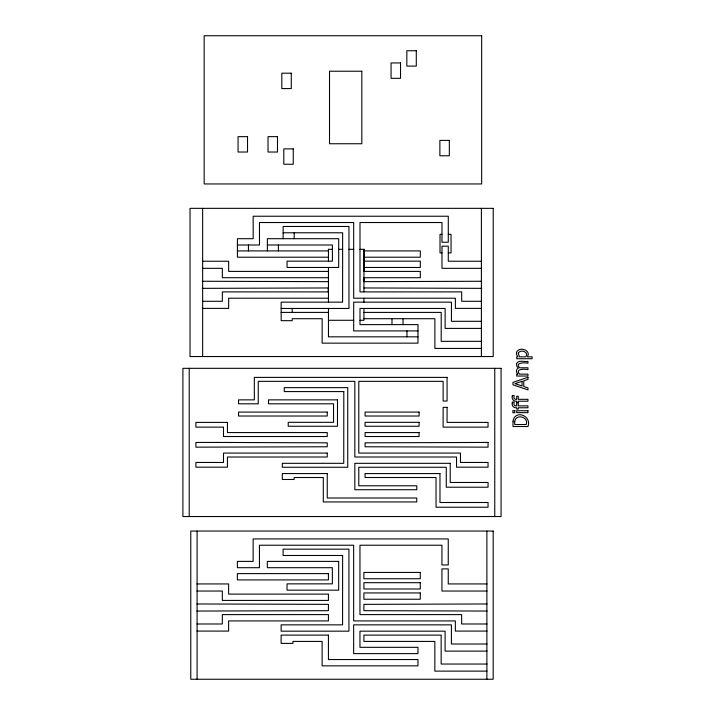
<?xml version="1.0" encoding="UTF-8"?>
<svg xmlns="http://www.w3.org/2000/svg" width="715" height="715" viewBox="0 0 715 715"><rect width="100%" height="100%" fill="white"/><g stroke="black" fill="none" stroke-linecap="round" stroke-linejoin="round"><path stroke-width="1.07" d="M332.404 249.329L328.462 249.329L328.462 250.911L237.407 250.911M481.749 281.263L363.935 281.656L363.944 277.715L420.313 277.715L420.313 271.405L363.935 271.405L363.971 249.329L359.994 249.329M283.131 232.777L342.646 232.777L342.61 302.15L281.156 302.15L281.156 320.678L292.194 320.678L292.194 318.702L322.152 318.702L322.152 343.146L417.989 343.146L417.989 324.619L359.994 324.619L359.994 308.46L445.132 308.46L445.132 328.399L481.553 328.399M441.977 234.35L440.011 234.35L440.011 252.878L441.977 252.878M448.287 234.35L451.04 234.35L451.04 252.878L448.287 252.878M237.407 244.995L259.482 244.995L259.482 222.526L353.684 222.526L353.684 298.209L455.384 298.209L455.384 308.38L481.624 308.38M267.365 244.995L332.404 244.995L332.404 261.154L287.072 261.154L287.072 267.464L338.704 267.464L338.704 238.694L267.365 238.694L267.365 250.911M338.704 249.329L342.637 249.329M348.956 249.329L353.684 249.329M363.944 250.911L420.313 250.911L420.313 257.212L363.935 257.212M328.462 257.212L237.407 257.212L237.407 238.694L253.173 238.694L253.173 216.225L448.287 216.225L448.287 242.233L441.977 242.233L441.977 222.526L359.994 222.526L359.994 291.899L461.684 291.899L461.684 301.283L481.553 301.283M363.935 261.154L420.313 261.154L420.313 267.464L363.935 267.464M202.417 261.234L228.657 261.234L228.657 271.405L328.462 271.405M481.526 261.234L448.287 261.234L448.287 246.175L441.977 246.175L441.977 268.331L481.579 268.331M202.488 268.331L222.347 268.331L222.347 277.715L328.462 277.715M202.282 281.263L328.462 281.656M328.462 287.957L202.282 288.351M363.935 287.957L481.749 288.351M328.462 291.899L222.347 291.899L222.347 301.283L202.488 301.283M328.462 298.209L228.657 298.209L228.657 308.38L202.417 308.38M281.156 308.46L348.956 308.46L348.956 226.467L283.131 226.467L283.131 238.694M281.156 312.401L328.462 312.401M363.935 312.401L441.191 312.401L441.191 341.332L481.624 341.332M363.935 318.702L434.881 318.702L434.881 348.428L481.508 348.428M328.462 320.284L353.684 320.284M359.994 320.284L363.935 320.284L363.935 308.46M481.49 321.303L451.442 321.303L451.442 302.15L353.684 302.15L353.684 330.92L417.989 330.92M417.989 336.837L328.462 336.837L328.462 308.46M196.911 583.941L228.621 583.941L228.621 594.111L328.426 594.111L328.426 600.421L222.32 600.421L222.32 591.037L196.929 591.037M487.031 583.941L448.251 583.941L448.251 568.881L441.942 568.881L441.942 591.037L487.04 591.037M196.875 603.969L328.426 604.363L328.426 610.664L196.875 611.057M487.094 603.969L363.899 604.363L363.899 610.664L487.094 611.057M196.929 623.989L222.32 623.989L222.32 614.605L328.426 614.605L328.426 620.915L228.621 620.915L228.621 631.086L196.911 631.086M487.04 623.989L461.649 623.989L461.649 614.605L359.958 614.605L359.958 545.232L441.942 545.232L441.942 564.939L448.251 564.939L448.251 538.931L253.137 538.931L253.137 561.391L237.371 561.391L237.371 567.701L259.447 567.701L259.447 545.232L353.648 545.232L353.648 620.915L455.348 620.915L455.348 631.086L487.058 631.086M487.013 644.009L451.406 644.009L451.406 624.856L353.648 624.856L353.648 653.626L417.962 653.626L417.962 647.325L359.958 647.325L359.958 631.166L445.096 631.166L445.096 651.106L487.04 651.106M487.058 664.038L441.155 664.038L441.155 635.108L363.899 635.108L363.899 641.409L434.845 641.409L434.845 671.126L487.022 671.126M494.762 368.323L494.762 516.534M486.879 531.048L486.879 679.25M481.392 208.342L481.392 356.544M406.96 330.92L406.96 336.837M403.019 318.702L403.019 324.619M391.981 318.702L391.981 324.619M363.971 249.329L363.935 291.899M363.935 298.209L363.935 302.15M328.462 249.329L328.462 261.154M328.462 267.464L328.462 302.15M328.292 287.957L328.292 291.899M294.169 232.777L294.169 238.694M292.194 308.46L292.194 312.401M278.403 244.995L278.403 250.911M248.445 244.995L248.445 250.911M202.64 208.342L202.64 356.544M197.09 531.048L197.09 679.25M189.207 368.323L189.207 516.534M342.619 555.484L342.574 624.856L281.129 624.856L281.129 631.166L348.92 631.166L348.92 549.174L283.095 549.174L283.095 555.484L342.619 555.484M343.799 391.579L343.754 463.32L282.309 463.32L282.309 467.261L347.74 467.261L347.74 387.637L284.275 387.637L284.275 391.579L343.799 391.579M513.039 421.224L512.959 426.524L527.956 426.524C532.076 415.674 514.845 409.168 513.039 421.224M514.728 421.77L514.675 424.531L526.24 424.531C528.957 416.532 515.327 413.493 514.728 421.77M512.244 396.405C511.502 399.167 513.924 401.696 516.704 401.213L516.704 402.491L518.277 402.491L518.277 401.213L527.956 401.213L527.956 399.319L518.277 399.319L518.277 396.244L516.704 396.244L516.704 399.381L515.131 399.247L513.969 398.183L514.103 395.493L512.369 395.493L512.244 396.405M512.244 402.974C511.502 405.727 513.924 408.265 516.704 407.773L516.704 409.052L518.277 409.052L518.277 407.773L527.956 407.773L527.956 405.879L518.277 405.879L518.277 402.813L516.704 402.813L516.704 405.941L515.131 405.816L513.969 404.753L514.103 402.053L512.369 402.053L512.244 402.974M516.453 363.989L516.891 366.455L518.339 368.127C515.738 369.056 515.989 372.685 517.955 374.151L516.704 374.151L516.704 376.036L527.956 376.036L527.956 374.151L519.555 374.151C514.55 368.726 525.06 368.824 527.956 369.655L527.956 367.76L519.582 367.805C514.505 362.38 525.025 362.407 527.956 363.274L527.956 361.379C524.712 362.228 517.91 359.341 516.453 363.989M518.259 353.21L519.474 356.83L525.847 356.83C529.297 351.807 520.216 348.893 518.259 353.21M516.489 352.477L516.498 354.363L517.883 356.83L516.704 356.83L516.704 358.724L532.103 358.724L532.103 356.83L527.384 356.83C531.665 349.948 518.724 346.078 516.489 352.477M527.956 377.306L512.959 382.364L512.959 384.822L527.956 389.872L527.956 387.861L523.764 386.502L523.764 380.773L527.956 379.415L527.956 377.306M522.066 381.327L514.997 383.642L522.066 385.948L522.066 381.327M481.66 35.75L204.168 35.75L204.168 183.952L481.66 183.952L481.66 35.75M416.291 50.729L406.835 50.729L406.835 66.102L416.291 66.102L416.291 50.729M400.525 62.947L391.06 62.947L391.06 78.319L400.525 78.319L400.525 62.947M361.835 71.223L329.517 71.223L329.517 143.751L361.835 143.751L361.835 71.223M291.282 73.198L281.817 73.198L281.817 88.571L291.282 88.571L291.282 73.198M247.533 136.654L238.068 136.654L238.068 152.027L247.533 152.027L247.533 136.654M277.483 136.654L268.027 136.654L268.027 152.027L277.483 152.027L277.483 136.654M449.342 140.399L439.877 140.399L439.877 155.772L449.342 155.772L449.342 140.399M293.248 148.872L283.792 148.872L283.792 164.244L293.248 164.244L293.248 148.872M493.216 208.342L190.029 208.342L190.029 356.544L493.216 356.544L493.216 208.342M501.072 368.323L182.897 368.323L182.897 516.534L501.072 516.534L501.072 368.323M447.072 377.395L254.326 377.395L254.326 399.864L238.56 399.864L238.56 403.805L258.267 403.805L258.267 381.336L354.837 381.336L354.837 457.01L456.528 457.01L456.528 467.181L488.059 467.181L488.059 462.453L460.469 462.453L460.469 453.069L358.778 453.069L358.778 381.336L443.13 381.336L443.13 401.044L447.072 401.044L447.072 377.395M337.489 399.864L268.509 399.864L268.509 403.805L333.548 403.805L333.548 422.324L288.217 422.324L288.217 426.265L337.489 426.265L337.489 399.864M447.072 407.353L443.13 407.353L443.13 427.132L488.059 427.132L488.059 422.404L447.072 422.404L447.072 407.353M514.827 410.625L512.861 410.625L512.861 412.778L514.827 412.778L514.827 410.625M527.956 410.75L516.704 410.75L516.704 412.644L527.956 412.644L527.956 410.75M327.247 412.081L238.56 412.081L238.56 416.023L327.247 416.023L327.247 412.081M419.079 412.081L365.079 412.081L365.079 416.023L419.079 416.023L419.079 412.081M419.079 422.324L365.079 422.324L365.079 426.265L419.079 426.265L419.079 422.324M227.441 422.404L195.91 422.404L195.91 427.132L223.5 427.132L223.5 436.516L327.247 436.516L327.247 432.575L227.441 432.575L227.441 422.404M419.079 432.575L365.079 432.575L365.079 436.516L419.079 436.516L419.079 432.575M217.19 442.433L195.91 442.433L195.91 447.161L327.247 446.768L327.247 442.826L217.19 442.433M488.059 442.433L365.079 442.826L365.079 446.768L488.059 447.161L488.059 442.433M327.247 453.069L223.5 453.069L223.5 462.453L195.91 462.453L195.91 467.181L227.441 467.181L227.441 457.01L327.247 457.01L327.247 453.069M450.218 463.32L354.837 463.32L354.837 489.73L416.774 489.73L416.774 485.789L358.778 485.789L358.778 467.261L446.276 467.261L446.276 487.21L488.059 487.21L488.059 482.473L450.218 482.473L450.218 463.32M327.247 473.571L282.309 473.571L282.309 479.479L294.133 479.479L294.133 477.513L323.305 477.513L323.305 501.948L416.774 501.948L416.774 498.006L327.247 498.006L327.247 473.571M439.975 473.571L365.079 473.571L365.079 477.513L436.034 477.513L436.034 507.23L488.059 507.23L488.059 502.502L439.975 502.502L439.975 473.571M493.18 531.048L190.78 531.048L190.78 679.25L493.18 679.25L493.18 531.048M338.669 561.391L267.33 561.391L267.33 567.701L332.368 567.701L332.368 583.86L287.037 583.86L287.037 590.17L338.669 590.17L338.669 561.391M420.268 572.429L363.899 572.429L363.899 578.739L420.268 578.739L420.268 572.429M328.426 573.618L237.371 573.618L237.371 579.919L328.426 579.919L328.426 573.618M420.268 582.68L363.899 582.68L363.899 588.99L420.268 588.99L420.268 582.68M420.268 592.932L363.899 592.932L363.899 599.233L420.268 599.233L420.268 592.932M328.426 635.108L281.129 635.108L281.129 643.384L292.953 643.384L292.953 641.409L322.116 641.409L322.116 665.853L417.962 665.853L417.962 659.543L328.426 659.543L328.426 635.108"/></g></svg>
